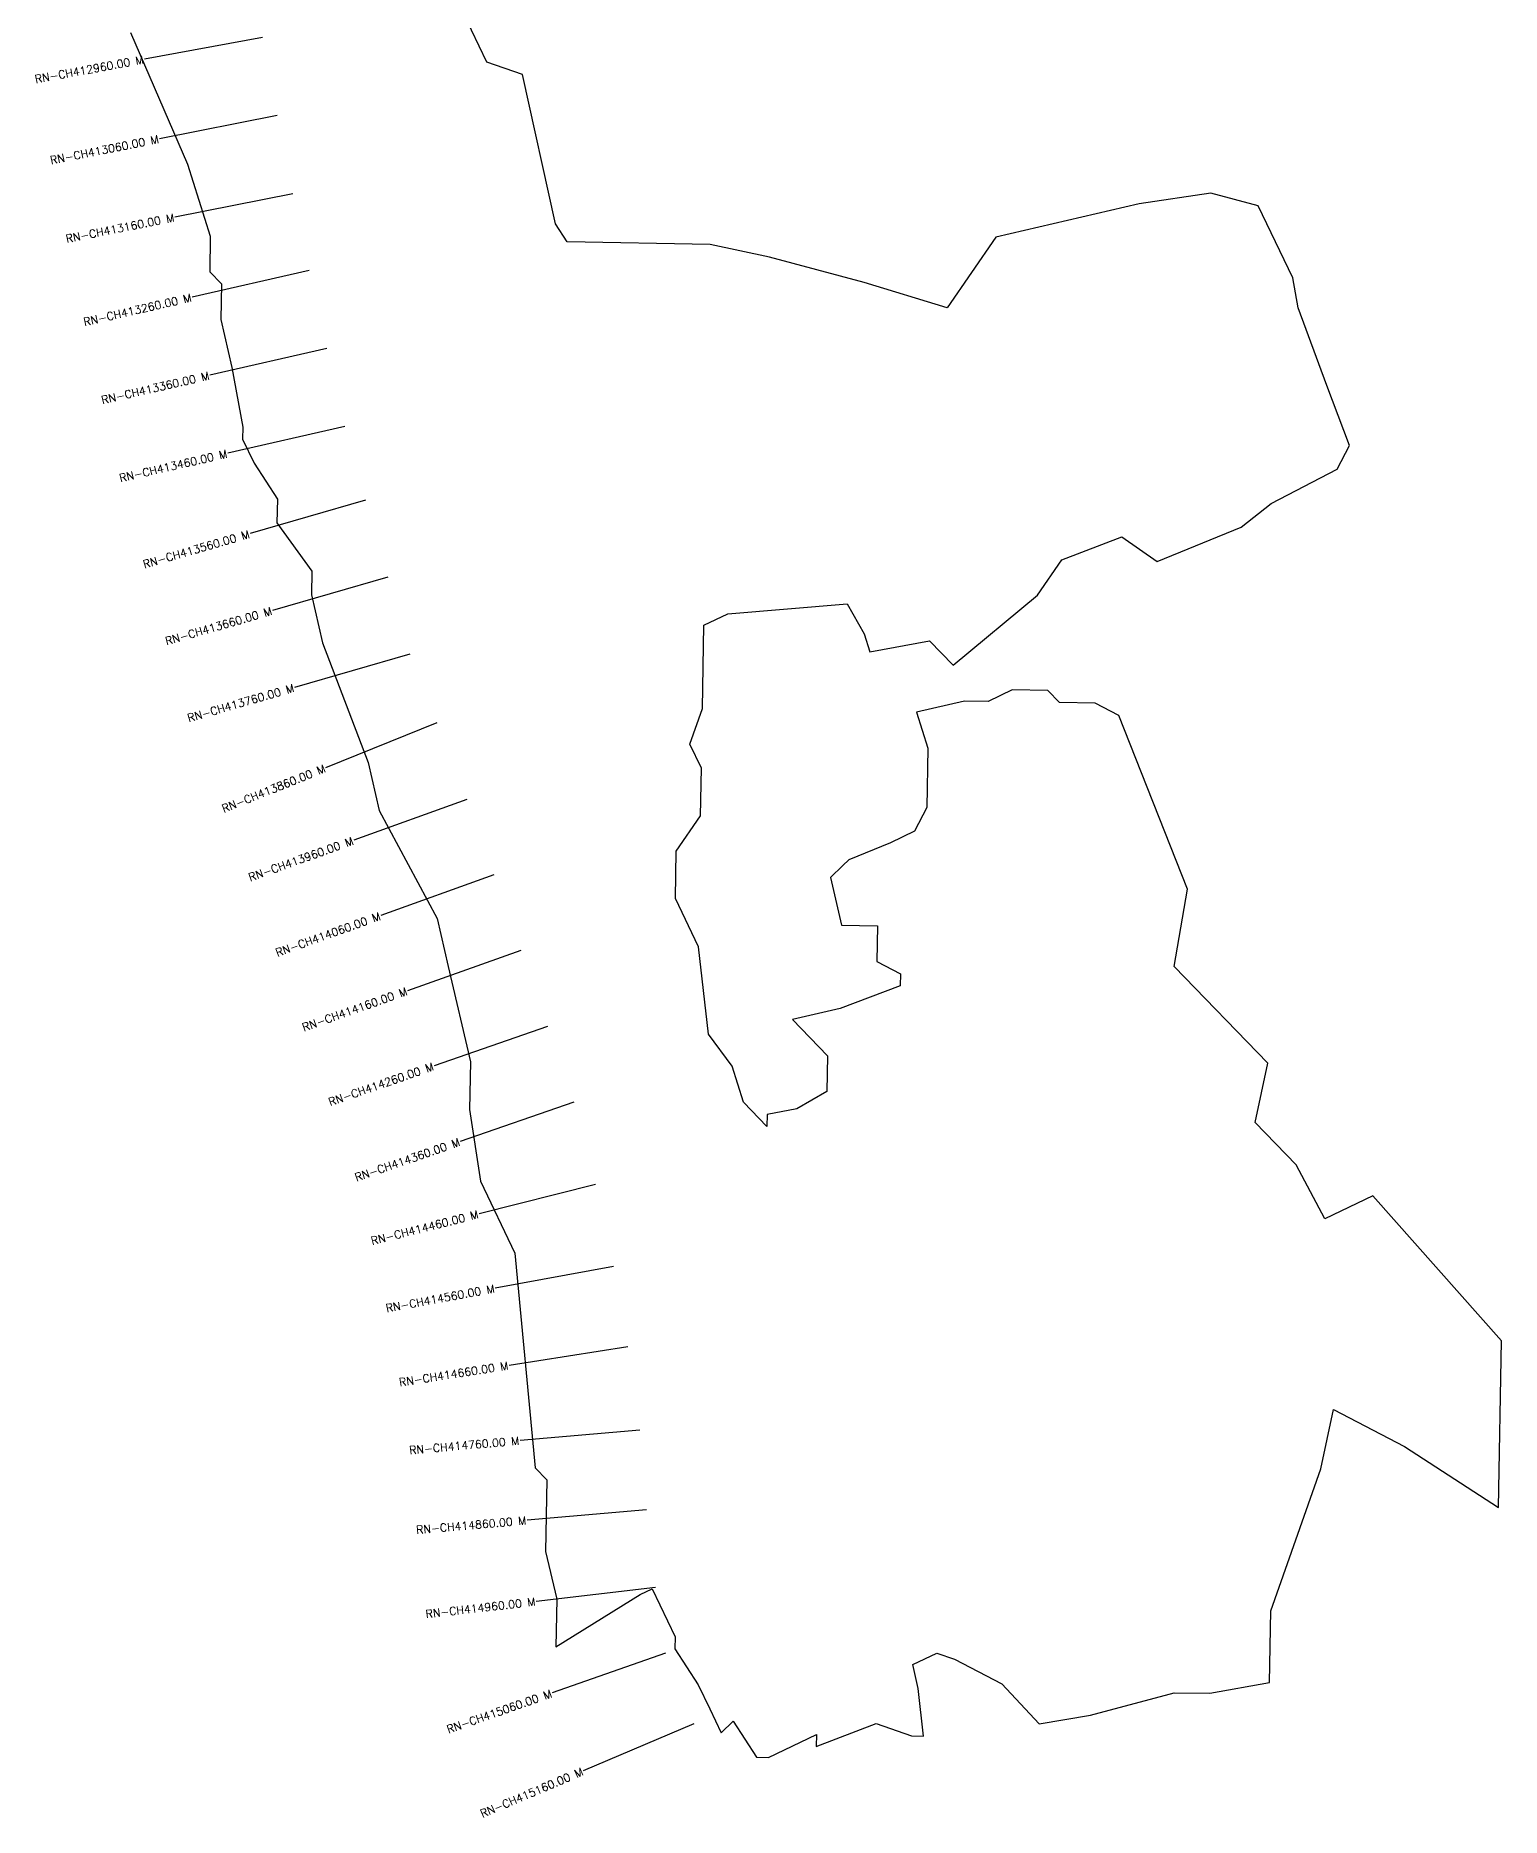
# Model space of a CAD drawing. Header units: metres. Extents: x 305077 to 308411, y 1934355 to 1939237.
# Drawn here: x 306579 to 308411, y 1934355 to 1936581 of the extents above; entities that cross this region are included whole.
import ezdxf
from ezdxf.enums import TextEntityAlignment as Align

# ---------------------------------------------------------------- set-up
doc = ezdxf.new("R2010")
doc.units = ezdxf.units.M
for name, color, linetype in [('CS', 134, 'Continuous'), ('CSMark', 6, 'Continuous'), ('VILLAGE BOUNDRY', 10, 'Continuous')]:
    doc.layers.add(name, color=color, linetype=linetype)
doc.styles.get("Standard").update_dxf_attribs({"font": 'simplex.shx'})

msp = doc.modelspace()

# ---------------------------------------------------------------- linework, layer by layer
at = {"layer": 'CS'}
for p, q in [((306862.9, 1936578.8), (306715.4, 1936551.7)), ((306881.2, 1936481.6), (306734.1, 1936452.3)), ((306900.7, 1936383.5), (306753.6, 1936354.3)), ((306921.1, 1936287.9), (306774.9, 1936254.3)), ((306943.5, 1936190.4), (306797.3, 1936156.8)), ((306965.9, 1936093), (306819.7, 1936059.4)), ((306991.6, 1936000.7), (306847.5, 1935959)), ((307019.4, 1935904.6), (306875.3, 1935862.9)), ((307047.2, 1935808.6), (306903.1, 1935766.9)), ((307081, 1935722.5), (306941.8, 1935666.6)), ((307118.2, 1935626.7), (306977, 1935576.1)), ((307151.9, 1935532.6), (307010.7, 1935481.9)), ((307185.6, 1935438.1), (307044.2, 1935388)), ((307219.1, 1935343.4), (307077.4, 1935294.2)), ((307251.9, 1935248.9), (307110.1, 1935199.7)), ((307279, 1935146), (307133.6, 1935109.2)), ((307301.4, 1935043.6), (307153.9, 1935016.3)), ((307319.3, 1934943.1), (307171.1, 1934919.9)), ((307334.3, 1934839.1), (307184.8, 1934826)), ((307343, 1934739.5), (307193.6, 1934726.4)), ((307354, 1934642.2), (307205, 1934625)), ((307366.4, 1934560.2), (307224.9, 1934510.6)), ((307401.9, 1934471.9), (307263.8, 1934413.4))]:
    msp.add_line(p, q, dxfattribs=at)
at = {"layer": 'VILLAGE BOUNDRY'}
msp.add_lwpolyline([(306697.8, 1936585.3), (306769.4, 1936420.5), (306797.7, 1936330.8), (306797, 1936286.1), (306811.6, 1936271), (306810.8, 1936226.4), (306824.7, 1936166.6), (306838.4, 1936092.1), (306838.1, 1936077.2), (306852.5, 1936047.2), (306881.5, 1936002.1), (306881, 1935972.4), (306924.6, 1935912.1), (306924.2, 1935882.4), (306938.1, 1935822.7), (306995.1, 1935673), (307008.9, 1935613.2), (307081.1, 1935478.2), (307095, 1935418.4), (307122.8, 1935299), (307121.8, 1935239.5), (307135.2, 1935150), (307178.3, 1935060), (307203.6, 1934791.9), (307218.3, 1934776.8), (307216.8, 1934687.5), (307230.7, 1934627.8), (307229.7, 1934568.3), (307334.9, 1934633.5), (307349.9, 1934640.7), (307378.7, 1934580.7), (307378.4, 1934565.9), (307407.4, 1934520.8), (307421.8, 1934490.8), (307436.2, 1934460.8), (307451.3, 1934475.4), (307480.3, 1934430.3), (307495.2, 1934430.1), (307555.1, 1934458.8), (307554.9, 1934443.9), (307629.7, 1934472.5), (307674.1, 1934456.9), (307689, 1934456.6), (307682.5, 1934516.2), (307675.6, 1934546.1), (307705.6, 1934560.5), (307727.8, 1934552.7), (307757.3, 1934537.3), (307786.8, 1934521.9), (307833.7, 1934472.1), (307897.7, 1934482.9), (308002.3, 1934510.9), (308046.9, 1934510.2), (308121.5, 1934523.8), (308122.9, 1934613.1), (308185.4, 1934790.5), (308201.5, 1934864.7), (308290, 1934818.6), (308407.7, 1934742.2), (308411.2, 1934950.4), (308250.5, 1935131.6), (308190.6, 1935102.8), (308154.5, 1935170.4), (308103.3, 1935223.3), (308119.4, 1935297.4), (308002.4, 1935418.3), (308018.8, 1935514.8), (307933.2, 1935731.8), (307903.7, 1935747.2), (307859.1, 1935748), (307844.5, 1935763.1), (307799.8, 1935763.8), (307769.8, 1935749.4), (307740.1, 1935749.9), (307680.4, 1935736), (307694.5, 1935691.2), (307693.3, 1935616.8), (307677.9, 1935587.3), (307647.9, 1935572.9), (307595.5, 1935551.5), (307588, 1935544.2), (307572.8, 1935529.5), (307586.7, 1935469.8), (307631.4, 1935469.1), (307630.6, 1935424.4), (307660.1, 1935409.1), (307659.8, 1935394.2), (307585, 1935365.7), (307525.3, 1935351.9), (307569.1, 1935306.5), (307568.4, 1935261.9), (307530.9, 1935240.2), (307493.6, 1935233.4), (307493.3, 1935218.5), (307464.1, 1935248.7), (307449.9, 1935293.6), (307420.2, 1935333.6), (307407.8, 1935443), (307379, 1935503), (307380, 1935562.5), (307410.5, 1935606.6), (307411.5, 1935666.1), (307397.1, 1935696.1), (307412.7, 1935740.4), (307414.4, 1935844.6), (307444.4, 1935858.9), (307593.4, 1935871.3), (307615, 1935833.8), (307622.1, 1935811.4), (307696.7, 1935825), (307726, 1935794.8), (307831.5, 1935882.3), (307862, 1935926.4), (307936.9, 1935954.9), (307981, 1935924.4), (308085.8, 1935967.3), (308123.5, 1935996.5), (308206, 1936039.7), (308221.4, 1936069.2), (308192.9, 1936144.1), (308157.3, 1936241.3), (308150.5, 1936278.7), (308107.3, 1936368.6), (308048.1, 1936384.4), (307958.6, 1936371.1), (307779.4, 1936329.4), (307718.5, 1936241.2), (307614.9, 1936272.6), (307496.4, 1936304.3), (307422.3, 1936320.4), (307243.8, 1936323.4), (307229.3, 1936345.9), (307187.8, 1936532.6), (307143.4, 1936548.2), (307114.7, 1936608.2)], dxfattribs=at)

# ---------------------------------------------------------------- texts
at = {"layer": 'CSMark'}
for s, rotation, p in [('RN-CH412960.00 M', 10.4026, (306714.4, 1936551.5)), ('RN-CH413060.00 M', 11.2488, (306733.1, 1936452.1)), ('RN-CH413160.00 M', 11.2488, (306752.6, 1936354.1)), ('RN-CH413260.00 M', 12.9457, (306773.9, 1936254.1)), ('RN-CH413360.00 M', 12.9457, (306796.3, 1936156.6)), ('RN-CH413460.00 M', 12.9457, (306818.7, 1936059.1)), ('RN-CH413560.00 M', 16.1324, (306846.5, 1935958.7)), ('RN-CH413660.00 M', 16.1324, (306874.3, 1935862.7)), ('RN-CH413760.00 M', 16.1324, (306902.1, 1935766.6)), ('RN-CH413860.00 M', 21.8914, (306940.8, 1935666.2)), ('RN-CH413960.00 M', 19.7313, (306976, 1935575.7)), ('RN-CH414060.00 M', 19.7313, (307009.8, 1935481.6)), ('RN-CH414160.00 M', 19.4789, (307043.3, 1935387.7)), ('RN-CH414260.00 M', 19.1445, (307076.4, 1935293.8)), ('RN-CH414360.00 M', 19.1445, (307109.2, 1935199.4)), ('RN-CH414460.00 M', 14.2136, (307132.6, 1935108.9)), ('RN-CH414560.00 M', 10.4978, (307152.9, 1935016.1)), ('RN-CH414660.00 M', 8.8736, (307170.1, 1934919.8)), ('RN-CH414760.00 M', 5.0088, (307183.9, 1934825.9)), ('RN-CH414860.00 M', 5.0088, (307192.6, 1934726.3)), ('RN-CH414960.00 M', 6.5828, (307204, 1934624.9)), ('RN-CH415060.00 M', 19.315, (307223.9, 1934510.3)), ('RN-CH415160.00 M', 22.9637, (307262.9, 1934413))]:
    msp.add_text(s, height=10, rotation=rotation, dxfattribs=at).set_placement(p, align=Align.MIDDLE_RIGHT)

doc.saveas('drawing.dxf')
